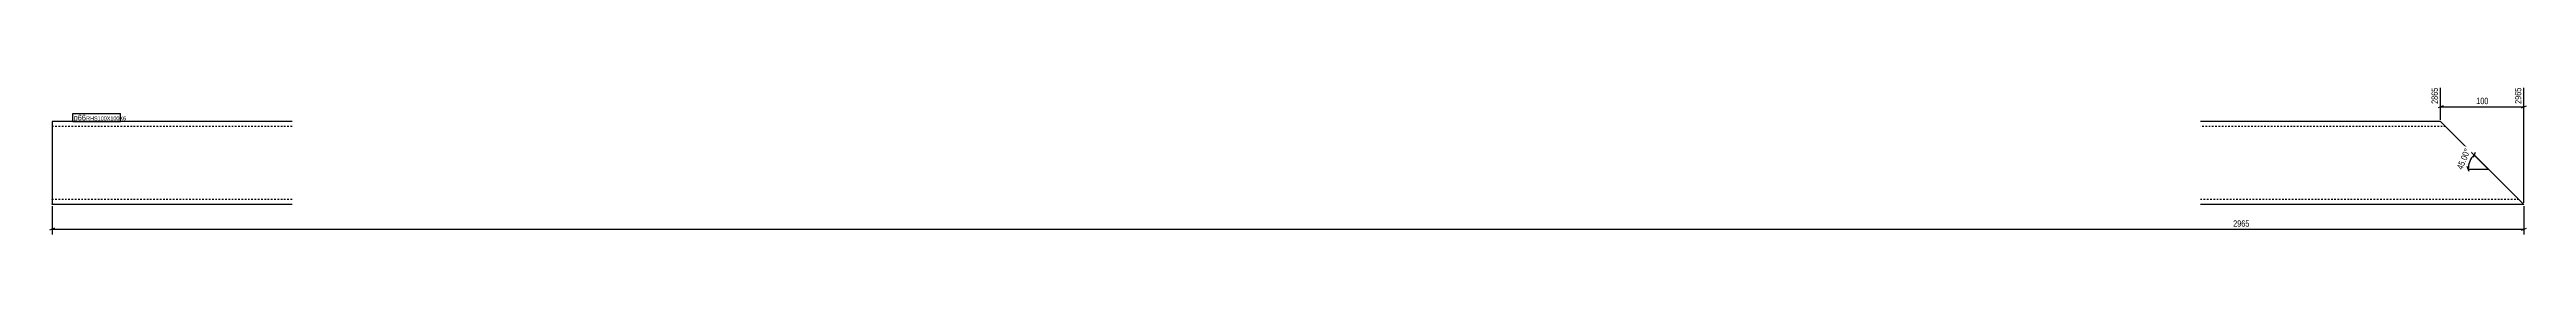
# Model space of a CAD drawing. Header units: millimetres. Extents: x 6 to 2977, y 6 to 184.
import ezdxf

# ---------------------------------------------------------------- set-up
doc = ezdxf.new("R2010")
doc.units = ezdxf.units.MM
doc.linetypes.add('DXK_LINE_DOT2', pattern=[3.9198, 1.9599, -1.9599])
for name, color, linetype in [('MÅLSÆTNING', 7, 'Continuous'), ('STÅL', 7, 'Continuous'), ('TEKST', 7, 'Continuous')]:
    doc.layers.add(name, color=color, linetype=linetype)
doc.styles.add('Arial Narrow', font='ARIALN.TTF', dxfattribs={"height": 0.2})

msp = doc.modelspace()

# ---------------------------------------------------------------- linework, layer by layer
at = {"layer": 'MÅLSÆTNING', "color": 7, "linetype": 'Continuous'}
for p, q in [((2874, 144.1), (2874, 182.8)), ((2974, 44.1), (2974, 182.8)), ((2877, 161.1), (2871, 158.7)), ((2874, 159.9), (2974, 159.9)), ((2971, 158.7), (2977, 161.1)), ((2915.5, 104.8), (2912.9, 98.9)), ((2972.6, 43.5), (2914.2, 101.9)), ((2914.2, 101.9), (2931.2, 84.9)), ((2908.4, 81.9), (2906, 87.9)), ((2907.2, 84.9), (2931.2, 84.9)), ((9, 40.1), (9, 6)), ((2974, 40.1), (2974, 6)), ((12, 13.6), (6, 11.2)), ((9, 12.4), (2974, 12.4)), ((2971, 11.2), (2977, 13.6))]:
    msp.add_line(p, q, dxfattribs=at)
msp.add_arc((2931.2, 84.9), 24, 134.9985, 180, dxfattribs=at)
at = {"layer": 'STÅL', "color": 2, "linetype": 'Continuous'}
for p, q in [((297, 142.1), (9, 142.1)), ((9, 142.1), (9, 43)), ((2874, 142.1), (2586, 142.1)), ((2874, 142.1), (2974, 42.1)), ((9, 42.1), (9, 43)), ((297, 42.1), (9, 42.1)), ((2974, 42.1), (2586, 42.1))]:
    msp.add_line(p, q, dxfattribs=at)
at = {"layer": 'STÅL', "color": 7, "linetype": 'DXK_LINE_DOT2'}
for p, q in [((297, 136.1), (9, 136.1)), ((2880, 136.1), (2586, 136.1)), ((9, 48.1), (9, 48.5)), ((297, 48.1), (9, 48.1)), ((2968, 48.1), (2586, 48.1)), ((2968, 48.1), (2967.5, 48.5))]:
    msp.add_line(p, q, dxfattribs=at)

# ---------------------------------------------------------------- next in the draw order: wipeouts: each hides what was drawn before it
at = {"color": 0, "linetype": 'Continuous'}
for points in [[(2872.4, 184.4), (2861.2, 184.4), (2861.2, 161.7), (2872.4, 161.7)], [(2972.4, 184.4), (2961.2, 184.4), (2961.2, 161.7), (2972.4, 161.7)]]:
    msp.add_wipeout(points, dxfattribs=at).dxf.layer = 'MÅLSÆTNING'
at = {"color": 0}
for points, layer in [([(2932.9, 161.4), (2932.9, 172.6), (2915.1, 172.6), (2915.1, 161.4)], 'MÅLSÆTNING'), ([(2912.3, 108.7), (2901.9, 112.9), (2890.7, 85.8), (2901, 81.5)], 'MÅLSÆTNING'), ([(2646.3, 13.9), (2646.3, 25.1), (2623.6, 25.1), (2623.6, 13.9)], 'MÅLSÆTNING'), ([(47.8, 143.5), (47.8, 150.5), (35, 150.5), (35, 143.5)], 'TEKST')]:
    msp.add_wipeout(points, dxfattribs=at).dxf.layer = layer

# ---------------------------------------------------------------- next in the draw order: texts
at = {"layer": 'MÅLSÆTNING', "color": 3, "linetype": 'Continuous', "style": 'Arial Narrow'}
for s, p in [('2865', (2870.8, 163.3)), ('2965', (2970.8, 163.3))]:
    msp.add_text(s, height=7.64, rotation=90.0002, dxfattribs=at).set_placement(p)
at = {"layer": 'MÅLSÆTNING', "color": 3, "style": 'Arial Narrow'}
for s, p in [('100', (2916.7, 163)), ('2965', (2625.2, 15.5))]:
    msp.add_text(s, height=7.64, dxfattribs=at).set_placement(p)
msp.add_text('45.00°', height=7.64, rotation=67.5002, dxfattribs=at).set_placement((2900.1, 83.6))

# ---------------------------------------------------------------- next in the draw order: wipeouts: each hides what was drawn before it
at = {"color": 0}
msp.add_wipeout([(47.8, 143.5), (47.8, 150.5), (35, 150.5), (35, 143.5)], dxfattribs=at).dxf.layer = 'TEKST'

# ---------------------------------------------------------------- next in the draw order: linework, layer by layer
at = {"layer": 'TEKST', "color": 7, "linetype": 'Continuous'}
msp.add_line((33.8, 142.3), (33.8, 151.7), dxfattribs=at)

# ---------------------------------------------------------------- next in the draw order: wipeouts: each hides what was drawn before it
at = {"color": 0}
msp.add_wipeout([(90.1, 143.5), (90.1, 148.5), (49.9, 148.5), (49.9, 143.5)], dxfattribs=at).dxf.layer = 'TEKST'

# ---------------------------------------------------------------- next in the draw order: wipeouts: each hides what was drawn before it
msp.add_wipeout([(90.1, 143.5), (90.1, 148.5), (49.9, 148.5), (49.9, 143.5)], dxfattribs=at).dxf.layer = 'TEKST'

# ---------------------------------------------------------------- next in the draw order: linework, layer by layer
at = {"layer": 'TEKST', "color": 7, "linetype": 'Continuous'}
for p, q in [((33.8, 151.7), (91.3, 151.7)), ((91.3, 142.3), (91.3, 151.7)), ((33.8, 142.3), (91.3, 142.3))]:
    msp.add_line(p, q, dxfattribs=at)

# ---------------------------------------------------------------- next in the draw order: texts
at = {"layer": 'TEKST', "color": 3, "style": 'Arial Narrow'}
for s, height, p in [('p66', 6.68, (35, 143.5)), ('RHS100X100X6', 4.772, (49.9, 143.5))]:
    msp.add_text(s, height=height, dxfattribs=at).set_placement(p)

doc.saveas('drawing.dxf')
